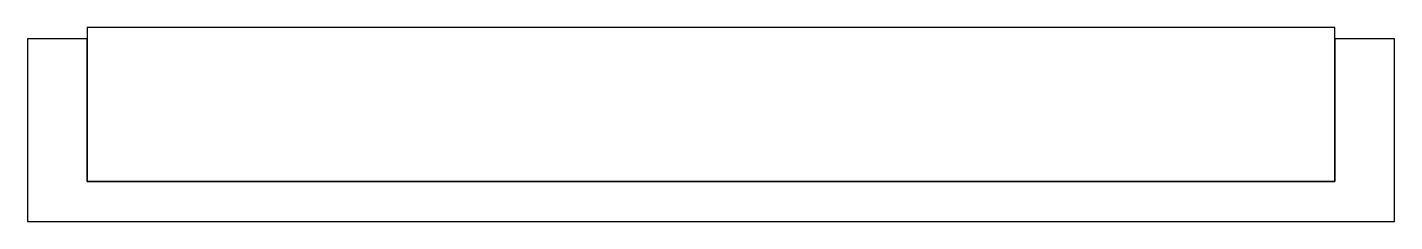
# Model space of a CAD drawing. Header units: inches. Extents: x -8 to 8, y -4 to -1.7.
import ezdxf

# ---------------------------------------------------------------- set-up
doc = ezdxf.new("R2010")
doc.units = ezdxf.units.IN
doc.layers.get('0').update_dxf_attribs({"linetype": 'CONTINUOUS'})

msp = doc.modelspace()

# ---------------------------------------------------------------- linework, layer by layer
for points in [[(7.3, -3.497), (7.3, -1.696), (-7.3, -1.696), (-7.3, -3.497)], [(7.3, -3.497), (7.3, -1.696), (-7.3, -1.696), (-7.3, -3.497)], [(7.3, -3.497), (-7.3, -3.497), (-7.3, -1.831), (-8, -1.831), (-8, -3.967), (8, -3.967), (8, -1.831), (7.3, -1.831)]]:
    msp.add_lwpolyline(points, close=True)

doc.saveas('drawing.dxf')
